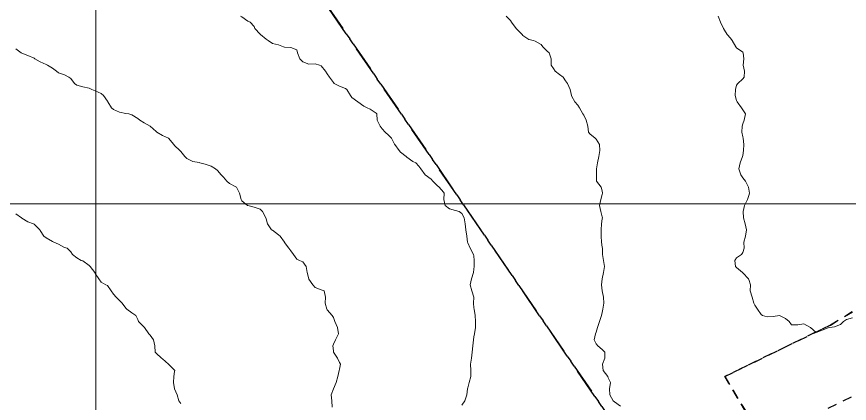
# Model space of a CAD drawing. Header units: centimetres. Extents: x 0 to 642158, y -847 to 649707.
# Drawn here: x 617660.3 to 617728.5, y 621171 to 621202.7 of the extents above; entities that cross this region are included whole.
import ezdxf

# ---------------------------------------------------------------- set-up
doc = ezdxf.new("R2010")
doc.units = ezdxf.units.CM
doc.header["$MEASUREMENT"] = 0
doc.linetypes.add('CENTERX2', pattern=[4, 2.5, -0.5, 0.5, -0.5])
doc.linetypes.add('JIS_02_0.7', pattern=[1.35, 0.75, -0.6])
for name, color, linetype, lineweight in [('MEV_grille', 254, 'Continuous', 9), ('WAL_parcellaire agricole', 7, 'JIS_02_0.7', 25), ('WAL_topographie 0.5', 253, 'Continuous', 20)]:
    doc.layers.add(name, color=color, linetype=linetype, lineweight=lineweight)
doc.layers.add('SPW_parcellaire cadastral', color=7, linetype='CENTERX2', lineweight=25, true_color=0xff0542)

# ---------------------------------------------------------------- blocks, each defined once
blk = doc.blocks.new('*U114')
at = {"layer": 'MEV_grille', "transparency": 33554687}
blk.add_lwpolyline([(-1338.461, 0), (1338.461, 0)], dxfattribs=at)
blk = doc.blocks.new('*U115')
at = {"layer": 'MEV_grille', "color": 0, "linetype": 'ByBlock', "lineweight": -2, "transparency": 16777216}
blk.add_blockref('*U114', (0, -1200), dxfattribs=at)
blk = doc.blocks.new('*U112')
at = {"layer": 'MEV_grille', "transparency": 33554687}
blk.add_lwpolyline([(0, 1825.476), (0, -1825.476)], dxfattribs=at)
blk = doc.blocks.new('*U113')
at = {"layer": 'MEV_grille', "color": 0, "linetype": 'ByBlock', "lineweight": -2, "transparency": 16777216}
blk.add_blockref('*U112', (2300, 0), dxfattribs=at)

msp = doc.modelspace()

# ---------------------------------------------------------------- linework, layer by layer
at = {"layer": 'SPW_parcellaire cadastral'}
for points in [[(617723.481, 621148.527), (617658.466, 621243.386), (617704.99, 621267.706), (617761.919, 621204.659), (617756.258, 621183.479), (617749.395, 621173.207), (617744.167, 621170.618), (617735.92, 621165.757), (617733.164, 621165.195), (617728.719, 621162.878), (617723.481, 621148.527)], [(617723.481, 621148.527), (617716.839, 621144.166), (617645.679, 621116.604), (617592.196, 621217.455), (617658.466, 621243.386), (617723.481, 621148.527)]]:
    msp.add_lwpolyline(points, dxfattribs=at)
at = {"layer": 'WAL_parcellaire agricole'}
for points in [[(617401.191, 621144.224), (617484.501, 621163.446), (617489.608, 621165.186), (617499.666, 621168.614), (617700.152, 621274.137), (617747.482, 621299.308), (617770.147, 621309.644), (617798.652, 621284.58), (617778.503, 621257.154), (617754.174, 621217.65), (617748.344, 621190.419), (617726.934, 621177.46), (617718.281, 621173.248), (617721.396, 621168.036)], [(617798.652, 621284.58), (617804.15, 621279.649), (617799.318, 621274.981), (617783.653, 621253.98), (617759.325, 621214.477), (617753.754, 621186.622), (617729.83, 621172.141), (617721.396, 621168.036), (617718.281, 621173.248), (617726.934, 621177.46), (617748.344, 621190.419), (617754.174, 621217.65), (617778.503, 621257.154), (617798.652, 621284.58)]]:
    msp.add_lwpolyline(points, dxfattribs=at)
at = {"layer": 'WAL_topographie 0.5'}
for points in [[(617678.631, 621202.75), (617678.75, 621202.687), (617679.25, 621202.341), (617679.427, 621202.25), (617679.75, 621201.906), (617679.828, 621201.75), (617680.25, 621201.285), (617680.279, 621201.25), (617680.75, 621200.86), (617680.917, 621200.75), (617681.25, 621200.519), (617681.75, 621200.394), (617682.156, 621200.25), (617682.25, 621200.209), (617682.75, 621200.185), (617683.25, 621200), (617683.321, 621199.75), (617683.507, 621199.25), (617683.75, 621199.014), (617684.25, 621198.823), (617684.75, 621198.845), (617685.1, 621198.75), (617685.25, 621198.687), (617685.612, 621198.25), (617685.75, 621198.039), (617685.922, 621197.75), (617686.25, 621197.313), (617686.321, 621197.25), (617686.75, 621197.019), (617687.25, 621196.829), (617687.357, 621196.75), (617687.65, 621196.25), (617687.75, 621196.092), (617688.25, 621195.75), (617688.25, 621195.75), (617688.75, 621195.375), (617689, 621195.25), (617689.25, 621195.135), (617689.75, 621194.817), (617689.792, 621194.75), (617689.843, 621194.25), (617690.088, 621193.75), (617690.25, 621193.53), (617690.491, 621193.25), (617690.75, 621193.008), (617690.993, 621192.75), (617691.25, 621192.278), (617691.269, 621192.25), (617691.625, 621191.75), (617691.75, 621191.63), (617692.202, 621191.25), (617692.25, 621191.218), (617692.75, 621190.859), (617692.984, 621190.75), (617693.25, 621190.484), (617693.402, 621190.25), (617693.75, 621189.75), (617693.75, 621189.75), (617694.25, 621189.409), (617694.385, 621189.25), (617694.75, 621188.885), (617694.909, 621188.75), (617695.25, 621188.355), (617695.315, 621188.25), (617695.298, 621187.75), (617695.404, 621187.25), (617695.75, 621186.977), (617696.25, 621186.853), (617696.536, 621186.75), (617696.75, 621186.607), (617696.947, 621186.25), (617697.031, 621185.75), (617697.096, 621185.25), (617697.181, 621184.75), (617697.233, 621184.25), (617697.25, 621184.188), (617697.445, 621183.75), (617697.728, 621183.25), (617697.75, 621183.125), (617697.778, 621182.75), (617697.775, 621182.25), (617697.75, 621182.036), (617697.715, 621181.75), (617697.55, 621181.25), (617697.433, 621180.75), (617697.589, 621180.25), (617697.75, 621179.75), (617697.75, 621179.75), (617697.75, 621179.75), (617697.702, 621179.25), (617697.75, 621178.875), (617697.768, 621178.75), (617697.859, 621178.25), (617697.882, 621177.75), (617697.886, 621177.25), (617697.799, 621176.75), (617697.75, 621176.5), (617697.709, 621176.25), (617697.656, 621175.75), (617697.612, 621175.25), (617697.539, 621174.75), (617697.471, 621174.25), (617697.506, 621173.75), (617697.506, 621173.25), (617697.364, 621172.75), (617697.25, 621172.333), (617697.221, 621172.25), (617697.172, 621171.75), (617697.01, 621171.25), (617696.75, 621170.889)], [(617700.4, 621202.75), (617700.75, 621202.4), (617700.836, 621202.25), (617701.205, 621201.75), (617701.25, 621201.7), (617701.685, 621201.25), (617701.75, 621201.183), (617702.25, 621200.829), (617702.625, 621200.75), (617702.75, 621200.717), (617703.25, 621200.442), (617703.382, 621200.25), (617703.75, 621199.9), (617703.9, 621199.75), (617704.083, 621199.25), (617704.063, 621198.75), (617704.25, 621198.469), (617704.409, 621198.25), (617704.75, 621197.972), (617705.066, 621197.75), (617705.25, 621197.459), (617705.417, 621197.25), (617705.618, 621196.75), (617705.726, 621196.25), (617705.75, 621196.173), (617706.012, 621195.75), (617706.25, 621195.456), (617706.385, 621195.25), (617706.667, 621194.75), (617706.75, 621194.645), (617706.938, 621194.25), (617707.066, 621193.75), (617707.133, 621193.25), (617707.25, 621193.12), (617707.667, 621192.75), (617707.75, 621192.673), (617708.032, 621192.25), (617708.056, 621191.75), (617707.977, 621191.25), (617707.858, 621190.75), (617707.79, 621190.25), (617707.78, 621189.75), (617707.774, 621189.25), (617708.167, 621188.75), (617708.25, 621188.45), (617708.276, 621188.25), (617708.25, 621188.159), (617708.128, 621187.75), (617708.024, 621187.25), (617708.15, 621186.75), (617708.25, 621186.333), (617708.263, 621186.25), (617708.25, 621186.15), (617708.187, 621185.75), (617708.175, 621185.25), (617708.172, 621184.75), (617708.189, 621184.25), (617708.25, 621183.833), (617708.261, 621183.75), (617708.262, 621183.25), (617708.347, 621182.75), (617708.434, 621182.25), (617708.365, 621181.75), (617708.25, 621181.25), (617708.25, 621181.25), (617708.185, 621180.75), (617708.25, 621180.25), (617708.25, 621180.25), (617708.342, 621179.75), (617708.375, 621179.25), (617708.314, 621178.75), (617708.25, 621178.5), (617708.201, 621178.25), (617708.023, 621177.75), (617707.857, 621177.25), (617707.75, 621176.889), (617707.711, 621176.75), (617707.587, 621176.25), (617707.75, 621175.93), (617707.886, 621175.75), (617708.25, 621175.464), (617708.475, 621175.25), (617708.452, 621174.75), (617708.269, 621174.25), (617708.337, 621173.75), (617708.701, 621173.25), (617708.75, 621173.145), (617708.917, 621172.75), (617708.85, 621172.25), (617708.872, 621171.75), (617709.159, 621171.25), (617709.25, 621171.164), (617709.75, 621170.824)], [(617717.75, 621202.75), (617717.927, 621202.25), (617718.167, 621201.75), (617718.25, 621201.594), (617718.489, 621201.25), (617718.75, 621200.95), (617718.898, 621200.75), (617719.19, 621200.25), (617719.25, 621200.156), (617719.75, 621199.815), (617719.799, 621199.75), (617719.838, 621199.25), (617719.782, 621198.75), (617719.886, 621198.25), (617719.87, 621197.75), (617719.75, 621197.635), (617719.35, 621197.25), (617719.25, 621197.103), (617719.152, 621196.75), (617719.139, 621196.25), (617719.25, 621195.85), (617719.302, 621195.75), (617719.655, 621195.25), (617719.75, 621195.096), (617719.975, 621194.75), (617719.857, 621194.25), (617719.75, 621193.95), (617719.713, 621193.75), (617719.672, 621193.25), (617719.75, 621192.861), (617719.782, 621192.75), (617719.833, 621192.25), (617719.813, 621191.75), (617719.75, 621191.333), (617719.739, 621191.25), (617719.534, 621190.75), (617719.42, 621190.25), (617719.607, 621189.75), (617719.75, 621189.519), (617719.976, 621189.25), (617720.213, 621188.75), (617720.25, 621188.583), (617720.3, 621188.25), (617720.25, 621188.068), (617720.147, 621187.75), (617719.907, 621187.25), (617719.779, 621186.75), (617719.816, 621186.25), (617719.955, 621185.75), (617720.066, 621185.25), (617719.966, 621184.75), (617719.847, 621184.25), (617719.88, 621183.75), (617719.75, 621183.4), (617719.643, 621183.25), (617719.25, 621182.975), (617719.105, 621182.75), (617719.169, 621182.25), (617719.25, 621182.169), (617719.731, 621181.75), (617719.75, 621181.736), (617720.236, 621181.25), (617720.25, 621181.194), (617720.388, 621180.75), (617720.355, 621180.25), (617720.525, 621179.75), (617720.674, 621179.25), (617720.75, 621179.083), (617720.95, 621178.75), (617721.25, 621178.333), (617721.357, 621178.25), (617721.75, 621178.13), (617722.25, 621178.158), (617722.75, 621178.238), (617723.25, 621178), (617723.558, 621177.75), (617723.75, 621177.487), (617724.25, 621177.479), (617724.75, 621177.562), (617725.25, 621177.281), (617725.286, 621177.25), (617725.75, 621176.844), (617726.25, 621177.046), (617726.75, 621177.231), (617726.875, 621177.25), (617727.25, 621177.315), (617727.75, 621177.512), (617728.013, 621177.75), (617728.25, 621177.911), (617728.75, 621178.044)], [(617660.25, 621200.084), (617660.694, 621199.75), (617660.75, 621199.712), (617661.25, 621199.545), (617661.75, 621199.3), (617661.813, 621199.25), (617662.25, 621199), (617662.75, 621198.801), (617662.843, 621198.75), (617663.25, 621198.494), (617663.589, 621198.25), (617663.75, 621198.111), (617664.25, 621197.95), (617664.603, 621197.75), (617664.75, 621197.637), (617665.065, 621197.25), (617665.25, 621197.111), (617665.75, 621196.977), (617666.25, 621196.854), (617666.477, 621196.75), (617666.75, 621196.65), (617667.25, 621196.427), (617667.44, 621196.25), (617667.75, 621195.8), (617667.773, 621195.75), (617668.079, 621195.25), (617668.25, 621195.12), (617668.75, 621194.899), (617669.25, 621194.795), (617669.5, 621194.75), (617669.75, 621194.667), (617670.25, 621194.363), (617670.409, 621194.25), (617670.75, 621194.023), (617671.25, 621193.75), (617671.25, 621193.75), (617671.75, 621193.3), (617671.806, 621193.25), (617672.25, 621192.977), (617672.75, 621192.75), (617672.75, 621192.75), (617673.191, 621192.25), (617673.25, 621192.163), (617673.682, 621191.75), (617673.75, 621191.678), (617674.096, 621191.25), (617674.25, 621191.107), (617674.75, 621190.853), (617675.25, 621190.765), (617675.313, 621190.75), (617675.75, 621190.641), (617676.25, 621190.474), (617676.592, 621190.25), (617676.75, 621190.125), (617677.06, 621189.75), (617677.25, 621189.56), (617677.515, 621189.25), (617677.75, 621189.06), (617678.25, 621188.79), (617678.315, 621188.75), (617678.553, 621188.25), (617678.686, 621187.75), (617678.75, 621187.636), (617679.222, 621187.25), (617679.25, 621187.239), (617679.75, 621187.122), (617680.25, 621186.955), (617680.446, 621186.75), (617680.724, 621186.25), (617680.75, 621186.15), (617680.861, 621185.75), (617681.194, 621185.25), (617681.25, 621185.218), (617681.75, 621184.861), (617681.893, 621184.75), (617682.236, 621184.25), (617682.25, 621184.23), (617682.593, 621183.75), (617682.75, 621183.53), (617682.969, 621183.25), (617683.25, 621182.859), (617683.477, 621182.75), (617683.75, 621182.625), (617684.031, 621182.25), (617684.093, 621181.75), (617684.236, 621181.25), (617684.25, 621181.227), (617684.559, 621180.75), (617684.75, 621180.533), (617685.25, 621180.346), (617685.5, 621180.25), (617685.61, 621179.75), (617685.562, 621179.25), (617685.712, 621178.75), (617685.75, 621178.697), (617686.155, 621178.25), (617686.25, 621178.068), (617686.367, 621177.75), (617686.578, 621177.25), (617686.667, 621176.75), (617686.417, 621176.25), (617686.25, 621175.893), (617686.2, 621175.75), (617686.25, 621175.35), (617686.265, 621175.25), (617686.577, 621174.75), (617686.75, 621174.404), (617686.833, 621174.25), (617686.75, 621173.85), (617686.731, 621173.75), (617686.605, 621173.25), (617686.469, 621172.75), (617686.25, 621172.25), (617686.25, 621172.25), (617686.064, 621171.75), (617686.113, 621171.25), (617686.155, 621170.75)], [(617660.25, 621186.569), (617660.71, 621186.25), (617660.75, 621186.214), (617661.25, 621185.911), (617661.704, 621185.75), (617661.75, 621185.729), (617662.21, 621185.25), (617662.25, 621185.197), (617662.554, 621184.75), (617662.75, 621184.597), (617663.25, 621184.3), (617663.361, 621184.25), (617663.75, 621184.083), (617664.25, 621183.811), (617664.45, 621183.75), (617664.75, 621183.45), (617664.893, 621183.25), (617665.25, 621182.972), (617665.613, 621182.75), (617665.75, 621182.711), (617666.25, 621182.328), (617666.343, 621182.25), (617666.708, 621181.75), (617666.75, 621181.679), (617667.05, 621181.25), (617667.25, 621180.964), (617667.625, 621180.75), (617667.75, 621180.687), (617668.054, 621180.25), (617668.25, 621180), (617668.475, 621179.75), (617668.75, 621179.475), (617668.946, 621179.25), (617669.25, 621178.838), (617669.338, 621178.75), (617669.75, 621178.458), (617670.063, 621178.25), (617670.25, 621177.917), (617670.308, 621177.75), (617670.75, 621177.29), (617670.787, 621177.25), (617671.153, 621176.75), (617671.25, 621176.625), (617671.531, 621176.25), (617671.643, 621175.75), (617671.671, 621175.25), (617671.75, 621175.15), (617672.164, 621174.75), (617672.25, 621174.686), (617672.75, 621174.25), (617672.75, 621174.25), (617673.25, 621173.779), (617673.276, 621173.75), (617673.25, 621173.667), (617673.198, 621173.25), (617673.167, 621172.75), (617673.25, 621172.25), (617673.25, 621172.25), (617673.472, 621171.75), (617673.59, 621171.25), (617673.75, 621171.04)]]:
    msp.add_lwpolyline(points, dxfattribs=at)

# ---------------------------------------------------------------- block references
at = {"layer": 'MEV_grille', "transparency": 33554687}
for name, p in [('*U113', (615366.814, 620593.644)), ('*U115', (616669.481, 622387.381))]:
    msp.add_blockref(name, p, dxfattribs=at)

doc.saveas('drawing.dxf')
